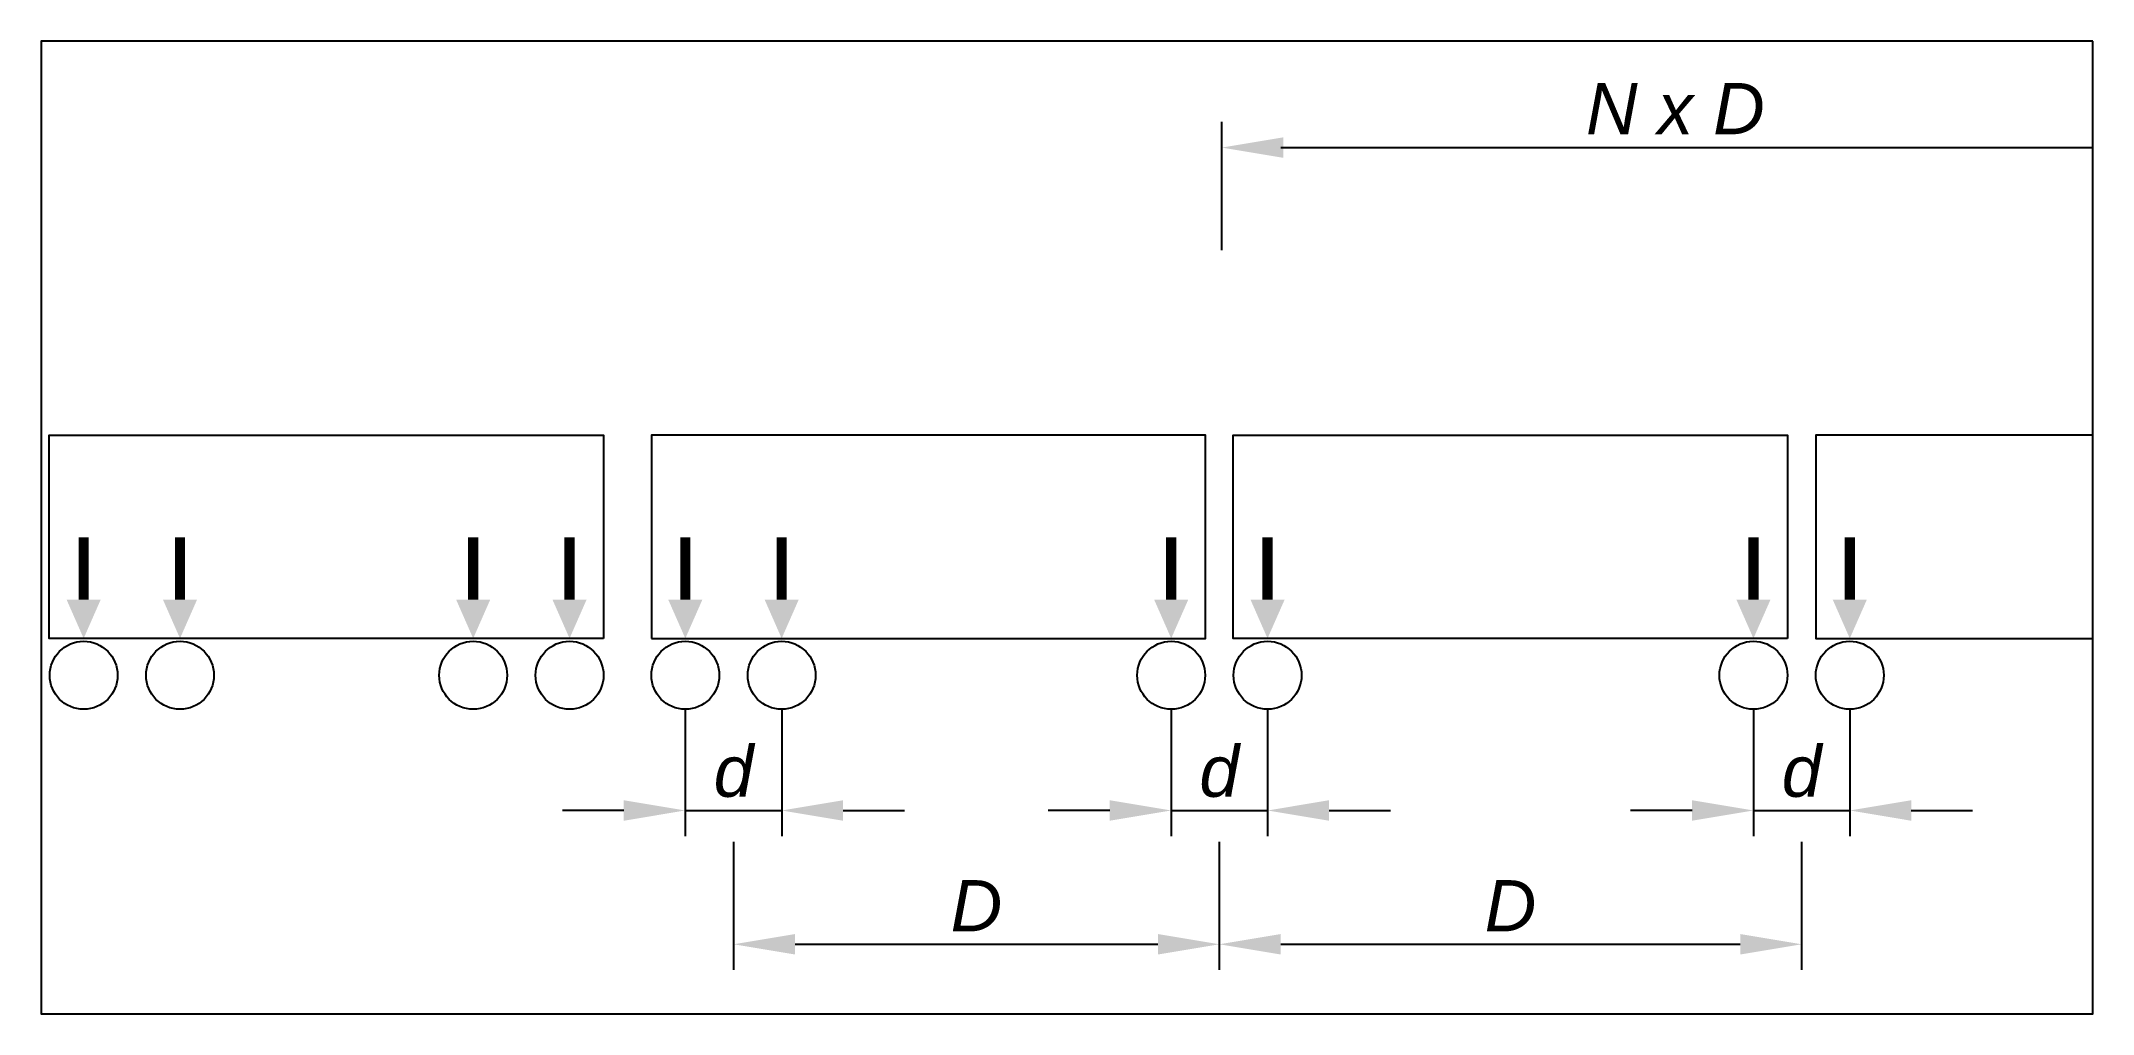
# Model space of a CAD drawing. Header units: millimetres. Extents: x 0 to 100, y 0 to 47.
import ezdxf

# ---------------------------------------------------------------- set-up
doc = ezdxf.new("R2010")
doc.units = ezdxf.units.MM
for name, color, linetype in [('boundingBox', 7, 'Continuous'), ('strzalki', 7, 'Continuous'), ('Wymiary', 7, 'Continuous')]:
    doc.layers.add(name, color=color, linetype=linetype)
doc.styles.get("Standard").update_dxf_attribs({"font": 'arial.ttf'})
doc.dimstyles.new('ISO-25', dxfattribs={"dimtxt": 2.5, "dimasz": 3, "dimexe": 1.25, "dimexo": 0.625, "dimtad": 1, "dimtxsty": 'Standard', "dimcen": 2.5, "dimadec": 0, "dimazin": 0, "dimtfac": 1, "dimtmove": 0, "dimatfit": 3, "dimfxl": 5, "dimfxlon": 1, "dimarcsym": 0})

# ---------------------------------------------------------------- blocks, each defined once
blk = doc.blocks.new('*D1')
at = {"layer": 'Defpoints', "color": 0, "transparency": 16777216}
for p in [(31.46, 18.23), (36.17, 18.23), (36.17, 9.93)]:
    blk.add_point(p, dxfattribs=at)
at = {"layer": 'Wymiary', "color": 0, "lineweight": -2, "transparency": 16777216}
for p, q in [((31.46, 14.93), (31.46, 8.68)), ((36.17, 14.93), (36.17, 8.68)), ((28.46, 9.93), (25.46, 9.93)), ((31.46, 9.93), (36.17, 9.93)), ((39.17, 9.93), (42.17, 9.93))]:
    blk.add_line(p, q, dxfattribs=at)
at = {"layer": 'Wymiary', "color": 0, "transparency": 16777216}
for points in [[(28.46, 10.43), (28.46, 9.43), (31.46, 9.93)], [(39.17, 10.43), (39.17, 9.43), (36.17, 9.93)]]:
    blk.add_solid(points, dxfattribs=at)
at = {"layer": 'Wymiary', "color": 0, "transparency": 16777216, "insert": (33.82, 11.83), "char_height": 2.5, "attachment_point": 5}
blk.add_mtext('{\\fArial|b0|i1|c238|p34;d}', dxfattribs=at)
blk = doc.blocks.new('*D2')
at = {"layer": 'Defpoints', "color": 0, "transparency": 16777216}
for p in [(55.19, 18.23), (59.9, 18.23), (59.9, 9.93)]:
    blk.add_point(p, dxfattribs=at)
at = {"layer": 'Wymiary', "color": 0, "lineweight": -2, "transparency": 16777216}
for p, q in [((55.19, 14.93), (55.19, 8.68)), ((59.9, 14.93), (59.9, 8.68)), ((52.19, 9.93), (49.19, 9.93)), ((55.19, 9.93), (59.9, 9.93)), ((62.9, 9.93), (65.9, 9.93))]:
    blk.add_line(p, q, dxfattribs=at)
at = {"layer": 'Wymiary', "color": 0, "transparency": 16777216}
for points in [[(52.19, 10.43), (52.19, 9.43), (55.19, 9.93)], [(62.9, 10.43), (62.9, 9.43), (59.9, 9.93)]]:
    blk.add_solid(points, dxfattribs=at)
at = {"layer": 'Wymiary', "color": 0, "transparency": 16777216, "insert": (57.54, 11.83), "char_height": 2.5, "attachment_point": 5}
blk.add_mtext('{\\fArial|b0|i1|c238|p34;d}', dxfattribs=at)
blk = doc.blocks.new('*D3')
at = {"layer": 'Defpoints', "color": 0, "transparency": 16777216}
for p in [(83.63, 18.23), (88.33, 18.23), (88.33, 9.93)]:
    blk.add_point(p, dxfattribs=at)
at = {"layer": 'Wymiary', "color": 0, "lineweight": -2, "transparency": 16777216}
for p, q in [((83.63, 14.93), (83.63, 8.68)), ((88.33, 14.93), (88.33, 8.68)), ((80.63, 9.93), (77.63, 9.93)), ((83.63, 9.93), (88.33, 9.93)), ((91.33, 9.93), (94.33, 9.93))]:
    blk.add_line(p, q, dxfattribs=at)
at = {"layer": 'Wymiary', "color": 0, "transparency": 16777216}
for points in [[(80.63, 10.43), (80.63, 9.43), (83.63, 9.93)], [(91.33, 10.43), (91.33, 9.43), (88.33, 9.93)]]:
    blk.add_solid(points, dxfattribs=at)
at = {"layer": 'Wymiary', "color": 0, "transparency": 16777216, "insert": (85.98, 11.83), "char_height": 2.5, "attachment_point": 5}
blk.add_mtext('{\\fArial|b0|i1|c238|p34;d}', dxfattribs=at)
blk = doc.blocks.new('*D4')
at = {"layer": 'Defpoints', "color": 0, "transparency": 16777216}
for p in [(33.82, 9.93), (57.54, 9.93), (57.54, 3.4)]:
    blk.add_point(p, dxfattribs=at)
at = {"layer": 'Wymiary', "color": 0, "lineweight": -2, "transparency": 16777216}
for p, q in [((33.82, 8.4), (33.82, 2.15)), ((57.54, 8.4), (57.54, 2.15)), ((36.82, 3.4), (54.54, 3.4))]:
    blk.add_line(p, q, dxfattribs=at)
at = {"layer": 'Wymiary', "color": 0, "transparency": 16777216}
for points in [[(36.82, 3.9), (36.82, 2.9), (33.82, 3.4)], [(54.54, 3.9), (54.54, 2.9), (57.54, 3.4)]]:
    blk.add_solid(points, dxfattribs=at)
at = {"layer": 'Wymiary', "color": 0, "transparency": 16777216, "insert": (45.68, 5.28), "char_height": 2.5, "attachment_point": 5}
blk.add_mtext('{\\fArial|b0|i1|c238|p34;D}', dxfattribs=at)
blk = doc.blocks.new('*D5')
at = {"layer": 'Defpoints', "color": 0, "transparency": 16777216}
for p in [(57.54, 9.93), (85.98, 9.93), (85.98, 3.4)]:
    blk.add_point(p, dxfattribs=at)
at = {"layer": 'Wymiary', "color": 0, "lineweight": -2, "transparency": 16777216}
for p, q in [((57.54, 8.4), (57.54, 2.15)), ((85.98, 8.4), (85.98, 2.15)), ((60.54, 3.4), (82.98, 3.4))]:
    blk.add_line(p, q, dxfattribs=at)
at = {"layer": 'Wymiary', "color": 0, "transparency": 16777216}
for points in [[(60.54, 3.9), (60.54, 2.9), (57.54, 3.4)], [(82.98, 3.9), (82.98, 2.9), (85.98, 3.4)]]:
    blk.add_solid(points, dxfattribs=at)
at = {"layer": 'Wymiary', "color": 0, "transparency": 16777216, "insert": (71.76, 5.28), "char_height": 2.5, "attachment_point": 5}
blk.add_mtext('{\\fArial|b0|i1|c238|p34;D}', dxfattribs=at)

msp = doc.modelspace()

# ---------------------------------------------------------------- linework, layer by layer
for points in [[(27.468, 18.328), (0.401, 18.328), (0.401, 28.254), (27.468, 28.254)], [(29.805, 18.328), (56.872, 18.328), (56.872, 28.254), (29.805, 28.254)], [(85.285, 18.328), (58.217, 18.328), (58.217, 28.254), (85.285, 28.254)]]:
    msp.add_lwpolyline(points, close=True)
msp.add_lwpolyline([(100.206, 28.254), (86.673, 28.254), (86.673, 18.328), (100.206, 18.328)])
for centre in [(2.081, 16.528), (6.787, 16.528), (21.104, 16.528), (25.81, 16.528), (31.464, 16.528), (36.169, 16.528), (55.192, 16.528), (59.897, 16.528), (83.626, 16.528), (88.331, 16.528)]:
    msp.add_circle(centre, 1.659)
at = {"layer": 'boundingBox'}
msp.add_lwpolyline([(100.206, 47.483), (0, 47.483), (0, 0), (100.206, 0)], close=True, dxfattribs=at)
at = {"layer": 'strzalki', "const_width": 0.5}
for points in [[(2.081, 20.222), (2.081, 23.266)], [(6.787, 20.222), (6.787, 23.266)], [(21.104, 20.222), (21.104, 23.266)], [(25.81, 20.222), (25.81, 23.266)], [(31.464, 20.222), (31.464, 23.266)], [(36.169, 20.222), (36.169, 23.266)], [(55.192, 20.222), (55.192, 23.266)], [(59.897, 20.222), (59.897, 23.266)], [(83.626, 20.222), (83.626, 23.266)], [(88.331, 20.222), (88.331, 23.266)]]:
    msp.add_lwpolyline(points, dxfattribs=at)
at = {"layer": 'strzalki'}
for points in [[(1.248, 20.222), (2.081, 18.328), (2.914, 20.222)], [(5.953, 20.222), (6.787, 18.328), (7.62, 20.222)], [(20.271, 20.222), (21.104, 18.328), (21.937, 20.222)], [(24.976, 20.222), (25.81, 18.328), (26.643, 20.222)], [(30.63, 20.222), (31.464, 18.328), (32.297, 20.222)], [(35.336, 20.222), (36.169, 18.328), (37.002, 20.222)], [(54.359, 20.222), (55.192, 18.328), (56.025, 20.222)], [(59.064, 20.222), (59.897, 18.328), (60.731, 20.222)], [(82.793, 20.222), (83.626, 18.328), (84.459, 20.222)], [(89.165, 20.222), (88.331, 18.328), (87.498, 20.222)]]:
    msp.add_solid(points, dxfattribs=at)
at = {"layer": 'Wymiary'}
for p, q in [((57.669, 37.284), (57.669, 43.534)), ((60.545, 42.284), (100.206, 42.284))]:
    msp.add_line(p, q, dxfattribs=at)
msp.add_solid([(60.669, 42.784), (60.669, 41.784), (57.669, 42.284)], dxfattribs=at)

# ---------------------------------------------------------------- texts
at = {"layer": 'Wymiary', "insert": (79.813, 44.185), "char_height": 2.5, "attachment_point": 5}
msp.add_mtext('{\\fArial|b0|i1|c238|p34;N x D}', dxfattribs=at)

# ---------------------------------------------------------------- dimensions: what is measured, and where the dimension line sits
at = {"layer": 'Wymiary'}
for base, p1, p2, text, picture, middle in [((36.169, 9.934), (31.464, 18.226), (36.169, 18.226), '{\\fArial|b0|i1|c238|p34;d}', '*D1', (33.816, 11.83)), ((59.897, 9.934), (55.192, 18.226), (59.897, 18.226), '{\\fArial|b0|i1|c238|p34;d}', '*D2', (57.545, 11.83)), ((88.331, 9.934), (83.626, 18.226), (88.331, 18.226), '{\\fArial|b0|i1|c238|p34;d}', '*D3', (85.979, 11.83)), ((57.545, 3.401), (33.816, 9.934), (57.545, 9.934), '{\\fArial|b0|i1|c238|p34;D}', '*D4', (45.681, 5.276)), ((85.979, 3.401), (57.545, 9.934), (85.979, 9.934), '{\\fArial|b0|i1|c238|p34;D}', '*D5', (71.762, 5.276))]:
    dim = msp.add_linear_dim(base=base, p1=p1, p2=p2, text=text, dimstyle='ISO-25', dxfattribs=at)
    dim.commit()
    dim.dimension.update_dxf_attribs({"geometry": picture, "text_midpoint": middle})

doc.saveas('drawing.dxf')
